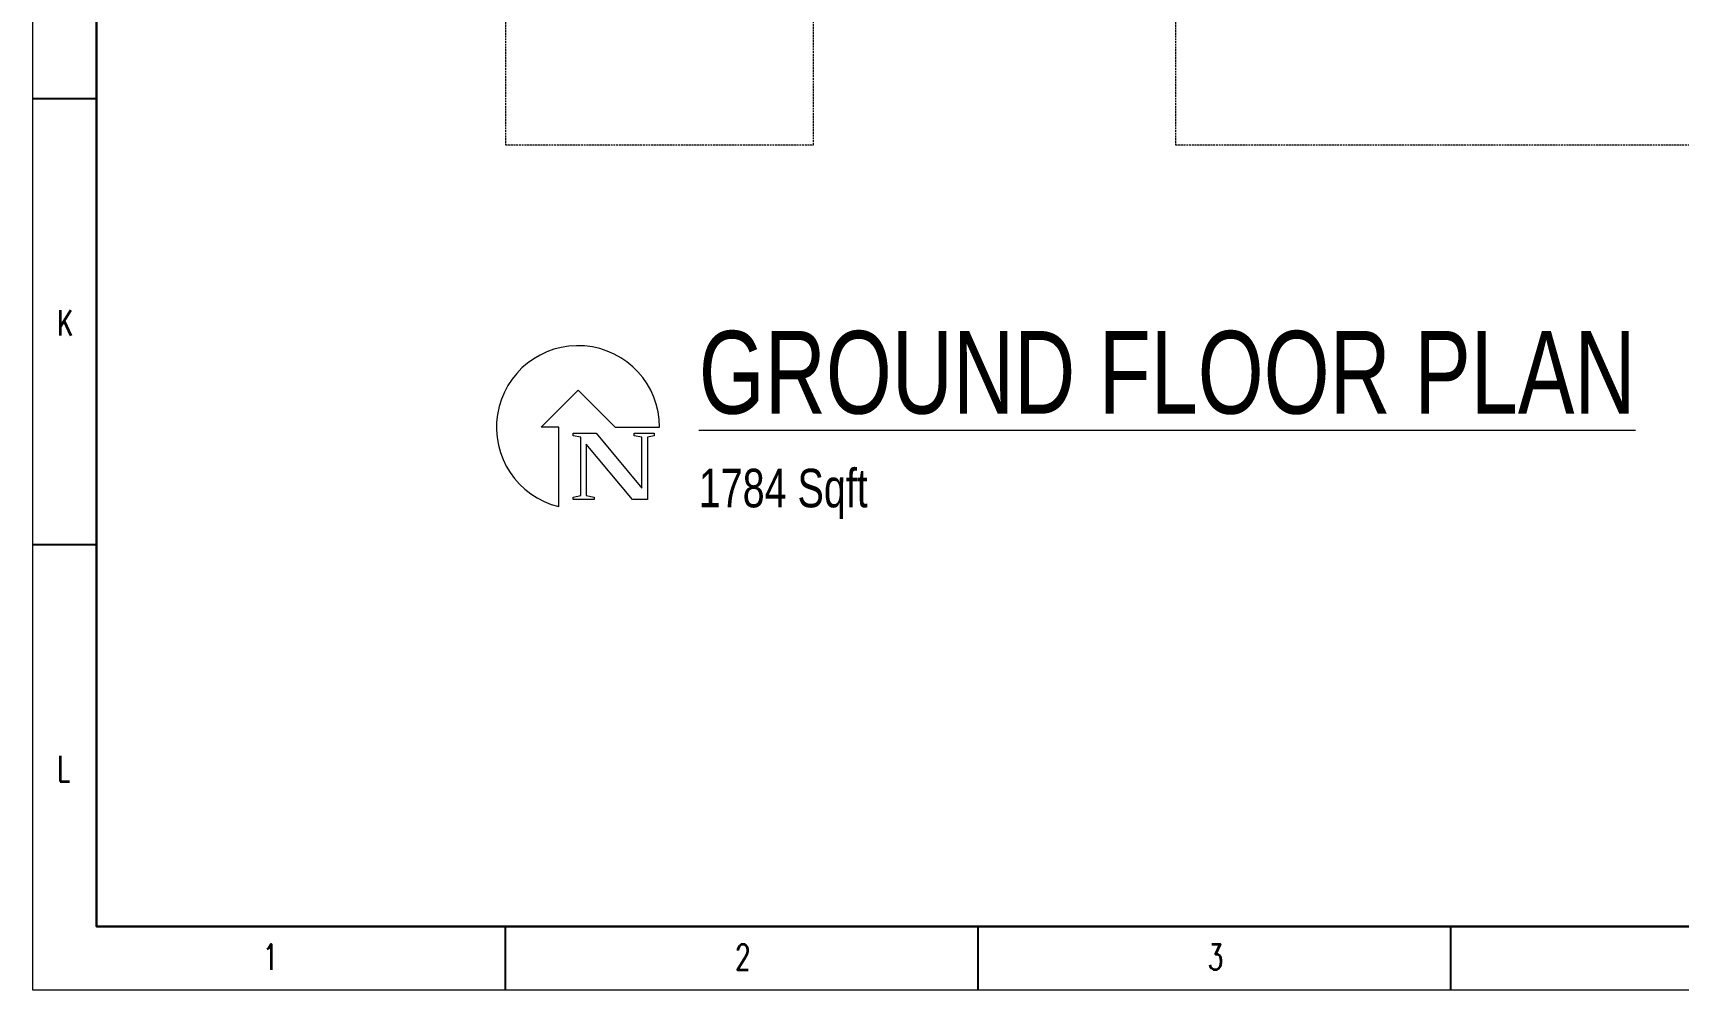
# Model space of a CAD drawing. Header units: inches. Extents: x 112 to 4169, y -2569 to 841.
# Drawn here: x 112.5 to 326.1, y -2569 to -2444.8 of the extents above; entities that cross this region are included whole.
import ezdxf

# ---------------------------------------------------------------- set-up
doc = ezdxf.new("R2010")
doc.units = ezdxf.units.IN
doc.header["$MEASUREMENT"] = 0
doc.linetypes.add('DASH', pattern=[0.35, 0.25, -0.1])
doc.layers.add('Sunshed', color=5, linetype='Continuous', lineweight=15)
doc.layers.add('Text-01', color=253, linetype='Continuous', lineweight=15)
doc.styles.add('Swiss721', font='swisscl.ttf')
doc.styles.add('TEG BORDER', font='txt_qlt.shx', dxfattribs={"width": 0.7, "bigfont": 'hztxt.shx'})

# ---------------------------------------------------------------- blocks, each defined once
blk = doc.blocks.new('240 BORDER A2')
at = {"linetype": 'Continuous'}
for p, q in [((5.000000000000028, 414.9999999999999), (5.000000000000028, 5.000000000000011)), ((5.000000000000028, 5.000000000000011), (489, 5.000000000000011))]:
    blk.add_line(p, q, dxfattribs=at)
for p, q in [((0, 69.99999999999909), (5, 69.99999999999909)), ((0, 34.99999999999909), (5, 34.99999999999909)), ((37.125, -9.663381206337363e-13), (37.125, 4.999999999999034)), ((74.25, -9.663381206337363e-13), (74.25, 4.999999999999034)), ((111.3750000000005, -9.663381206337363e-13), (111.3750000000005, 4.999999999999034))]:
    blk.add_line(p, q)
at = {"color": 5, "lineweight": 15}
blk.add_lwpolyline([(0, 420), (594, 420), (594, 0), (0, 0)], close=True, dxfattribs=at)
blk.add_lwpolyline([(5, 415), (589, 415), (589, 5), (5, 5)], close=True)
at = {"char_height": 2, "width": 2, "style": 'TEG BORDER'}
for s, insert, attachment_point in [('K', (1.909630935143468, 53.38892266353605), 1), ('L', (1.909630935143468, 18.38892266353696), 1), ('1', (18.0468936619518, 1.593329364921544), 7), ('2', (55.1718936619518, 1.593329364921544), 7), ('3', (92.29689366195225, 1.593329364921544), 7)]:
    blk.add_mtext(s, dxfattribs=dict(at, insert=insert, attachment_point=attachment_point))

msp = doc.modelspace()

# ---------------------------------------------------------------- linework, layer by layer
at = {"layer": 'Sunshed', "linetype": 'DASH'}
for points in [[(173.8515724067758, -2441.29888341749), (173.8515724067758, -2459.29888341749), (213.8515724067758, -2459.29888341749), (213.8515724067758, -2441.29888341749)], [(260.8515724068923, -2441.298883417519), (260.8515724068923, -2459.298883417519), (330.8515724068923, -2459.298883417519), (330.8515724068923, -2441.298883417519)]]:
    msp.add_lwpolyline(points, dxfattribs=at)
at = {"layer": 'Text-01', "linetype": 'Continuous'}
msp.add_lwpolyline([(180.7652861464369, -2506.274696914813), (180.7652861464369, -2495.981254467551), (178.4566914350791, -2495.981254467551), (183.2654438684469, -2491.172502034212), (188.0741963018147, -2495.981254467551), (193.8581652397763, -2495.98125446758, 2.058227567117322)], format="xyb", close=True, dxfattribs=at)
msp.add_lwpolyline([(184.3188443985193, -2504.853608255813), (185.3429871839537, -2505.030208573167), (185.3429871839537, -2505.348645365927), (182.6404461062113, -2505.348645365927), (182.6404461062113, -2505.030208573167), (183.6298250498141, -2504.853608255813), (183.6298250498141, -2497.275090697876), (182.6404461062113, -2497.098490380522), (182.6404461062113, -2496.745289745755), (185.5980652266946, -2496.745289745667), (191.5508876566957, -2503.871011631345), (191.5508876566957, -2497.275090697876), (190.5615087130638, -2497.098490380522), (190.5615087130638, -2496.745289745755), (193.1402905131756, -2496.745289743776), (193.1402905131756, -2497.09849038058), (192.29274804495, -2497.275090697876), (192.2927480446881, -2505.348645365927), (190.355773726252, -2505.348645364065), (184.3188443985193, -2498.158787561886), (184.3188443985193, -2504.853608255813)], dxfattribs=at)

# ---------------------------------------------------------------- block references
at = {"xscale": 1.652949273830399, "yscale": 1.652949273830399, "zscale": 1.652949273830399}
msp.add_blockref('240 BORDER A2', (112.4817234694836, -2569.027831702073), dxfattribs=at)

# ---------------------------------------------------------------- texts
at = {"layer": 'Text-01', "insert": (198.9400923423593, -2483.476479087796), "char_height": 10.73333333333333, "width": 176.7295316052769, "attachment_point": 1, "style": 'Swiss721'}
msp.add_mtext('{\\LGROUND FLOOR PLAN\\H0.4658x;\\l  \\P1784 Sqft}', dxfattribs=at)

doc.saveas('drawing.dxf')
